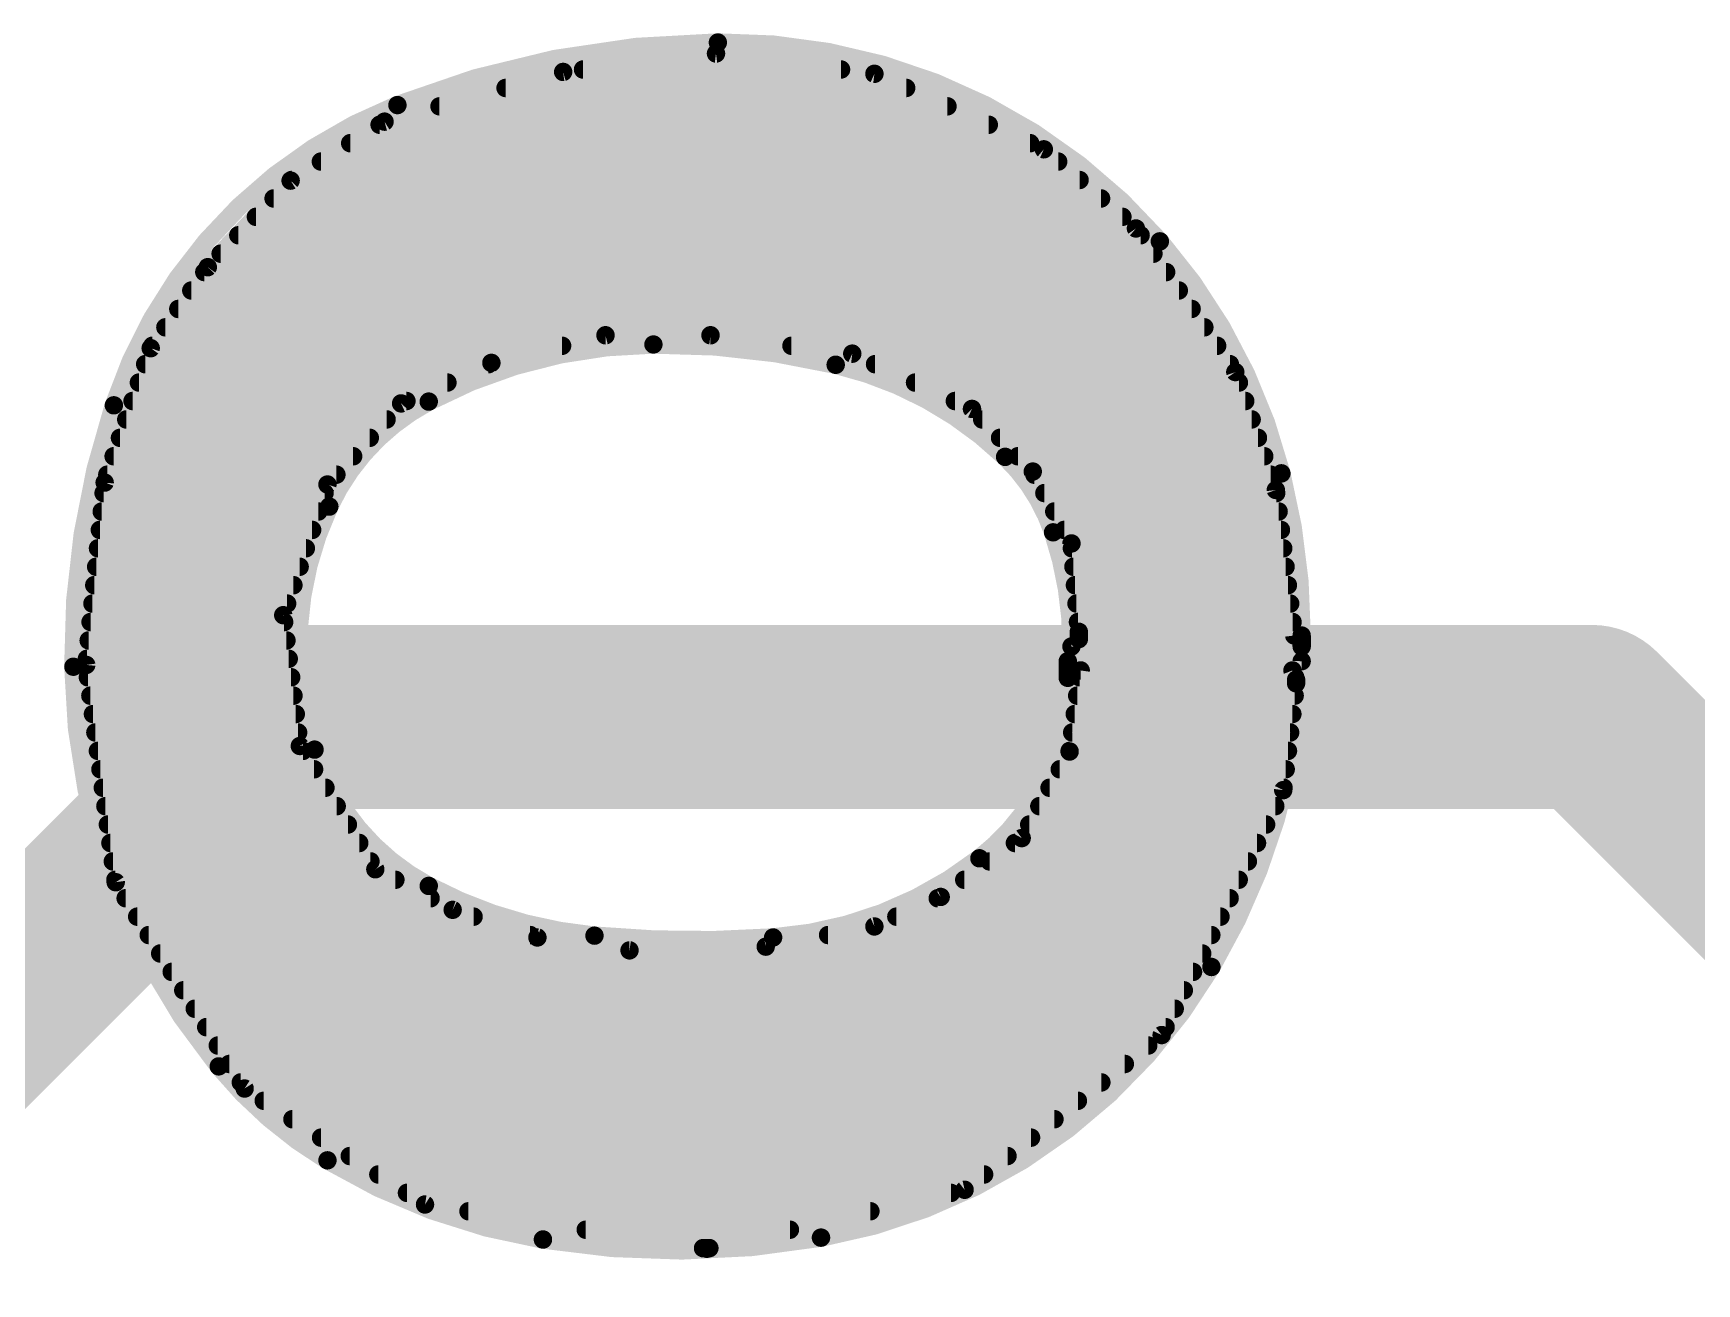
# Model space of a CAD drawing. Extents: x -0.1 to 15.4, y -0.1 to 24.3.
# Drawn here: x 6.45 to 8.745, y 18.518 to 20.243 of the extents above; entities that cross this region are included whole.
import ezdxf

# ---------------------------------------------------------------- set-up
doc = ezdxf.new("R2010")
doc.units = 0
doc.layers.add('1', color=12, linetype='CONTINUOUS')
doc.layers.add('22', color=40, linetype='CONTINUOUS')

msp = doc.modelspace()

# ---------------------------------------------------------------- linework, layer by layer
at = {"layer": '1', "const_width": 0.254}
for points in [[(5.715, 18.215), (6.8, 19.3)], [(6.8, 19.3), (8.6, 19.3)], [(8.6, 19.3), (10.16, 17.74)]]:
    msp.add_lwpolyline(points, dxfattribs=at)
at = {"layer": '1', "const_width": 0.127}
for points in [[(6.8, 19.3635, 1), (6.8, 19.2365)], [(6.8449, 19.2551, 1), (6.7551, 19.3449)], [(8.6449, 19.3449, 1), (8.5551, 19.2551)], [(8.6, 19.2365, 1), (8.6, 19.3635)]]:
    msp.add_lwpolyline(points, format="xyb", dxfattribs=at)
at = {"layer": '22'}
for points, const_width in [([(7.3945, 20.2303, 0.092), (6.9525, 20.144)], 0.0254), ([(8.0041, 19.956, 0.2195), (7.3945, 20.2303)], 0.0254), ([(7.3944, 20.2366, 1), (7.3946, 20.224)], 0.0127), ([(7.3946, 20.224, 1), (7.3944, 20.2366)], 0.0127), ([(7.3927, 20.2214, 1), (7.3911, 20.2088)], 0.0127), ([(7.3927, 20.2088, 1), (7.3911, 20.2214)], 0.0127), ([(7.1803, 20.196, 1), (7.1819, 20.1834)], 0.0127), ([(7.1828, 20.1836, 1), (7.1794, 20.1958)], 0.0127), ([(7.2085, 20.1994, 1), (7.2085, 20.1867)], 0.0127), ([(7.5644, 20.1867, 1), (7.5644, 20.1994)], 0.0127), ([(7.613, 20.1929, 1), (7.6078, 20.1813)], 0.0127), ([(7.6096, 20.1808, 1), (7.6112, 20.1934)], 0.0127), ([(7.1017, 20.174, 1), (7.1017, 20.1612)], 0.0127), ([(7.6542, 20.1612, 1), (7.6542, 20.174)], 0.0127), ([(6.9525, 20.144, 0.2224), (6.5614, 19.7299)], 0.0254), ([(6.9502, 20.1499, 1), (6.9548, 20.1381)], 0.0127), ([(6.9548, 20.1381, 1), (6.9502, 20.1499)], 0.0127), ([(7.0105, 20.1486, 1), (7.0105, 20.1359)], 0.0127), ([(7.7112, 20.1359, 1), (7.7112, 20.1486)], 0.0127), ([(6.9279, 20.1232, 1), (6.9279, 20.1105)], 0.0127), ([(6.933, 20.1272, 1), (6.9364, 20.115)], 0.0127), ([(6.9381, 20.1157, 1), (6.9313, 20.1265)], 0.0127), ([(7.7682, 20.1105, 1), (7.7682, 20.1232)], 0.0127), ([(6.8874, 20.0978, 1), (6.8874, 20.085)], 0.0127), ([(7.8252, 20.085, 1), (7.8252, 20.0978)], 0.0127), ([(6.8469, 20.0724, 1), (6.8469, 20.0597)], 0.0127), ([(7.8482, 20.0878, 1), (7.84, 20.0782)], 0.0127), ([(7.8415, 20.0772, 1), (7.8467, 20.0888)], 0.0127), ([(7.8639, 20.0597, 1), (7.8639, 20.0724)], 0.0127), ([(6.8065, 20.047, 1), (6.8065, 20.0343)], 0.0127), ([(7.8934, 20.0343, 1), (7.8934, 20.047)], 0.0127), ([(6.8018, 20.0452, 1), (6.8086, 20.0344)], 0.0127), ([(6.8098, 20.0354, 1), (6.8006, 20.0442)], 0.0127), ([(6.7817, 20.0216, 1), (6.7817, 20.0088)], 0.0127), ([(7.923, 20.0088, 1), (7.923, 20.0216)], 0.0127), ([(6.7573, 19.9962, 1), (6.7573, 19.9835)], 0.0127), ([(7.9525, 19.9835, 1), (7.9525, 19.9962)], 0.0127), ([(7.9763, 19.9774, 1), (7.9659, 19.9702)], 0.0127), ([(7.967, 19.969, 1), (7.9752, 19.9786)], 0.0127), ([(6.733, 19.9708, 1), (6.733, 19.9581)], 0.0127), ([(7.9776, 19.9581, 1), (7.9776, 19.9708)], 0.0127), ([(8.1717, 19.636, 0.1172), (8.0041, 19.956)], 0.0254), ([(8.0089, 19.9602, 1), (7.9993, 19.9518)], 0.0127), ([(7.9993, 19.9518, 1), (8.0089, 19.9602)], 0.0127), ([(6.7087, 19.9454, 1), (6.7087, 19.9326)], 0.0127), ([(7.9952, 19.9326, 1), (7.9952, 19.9454)], 0.0127), ([(6.6861, 19.92, 1), (6.6861, 19.9073)], 0.0127), ([(6.6863, 19.9248, 1), (6.6955, 19.916)], 0.0127), ([(6.6961, 19.9167, 1), (6.6857, 19.9241)], 0.0127), ([(8.0128, 19.9073, 1), (8.0128, 19.92)], 0.0127), ([(6.6682, 19.8946, 1), (6.6682, 19.8819)], 0.0127), ([(8.0303, 19.8819, 1), (8.0303, 19.8946)], 0.0127), ([(6.6503, 19.8692, 1), (6.6503, 19.8564)], 0.0127), ([(8.0479, 19.8564, 1), (8.0479, 19.8692)], 0.0127), ([(6.6324, 19.8438, 1), (6.6324, 19.8311)], 0.0127), ([(8.0655, 19.8311, 1), (8.0655, 19.8438)], 0.0127), ([(6.6145, 19.8184, 1), (6.6145, 19.8056)], 0.0127), ([(7.3056, 19.8138, 0.1204), (6.9957, 19.735)], 0.0254), ([(7.1796, 19.8056, 1), (7.1796, 19.8184)], 0.0127), ([(7.2395, 19.8329, 1), (7.2395, 19.8201)], 0.0127), ([(7.241, 19.8203, 1), (7.238, 19.8327)], 0.0127), ([(7.557, 19.7858, 0.0602), (7.3056, 19.8138)], 0.0254), ([(7.3055, 19.8201, 1), (7.3057, 19.8075)], 0.0127), ([(7.3057, 19.8075, 1), (7.3055, 19.8201)], 0.0127), ([(7.3851, 19.8328, 1), (7.3835, 19.8202)], 0.0127), ([(7.3843, 19.8201, 1), (7.3843, 19.8329)], 0.0127), ([(7.496, 19.8184, 1), (7.496, 19.8056)], 0.0127), ([(8.0831, 19.8056, 1), (8.0831, 19.8184)], 0.0127), ([(6.607, 19.8124, 1), (6.6174, 19.805)], 0.0127), ([(6.6182, 19.8066, 1), (6.6062, 19.8108)], 0.0127), ([(7.0806, 19.7946, 1), (7.0836, 19.7822)], 0.0127), ([(7.0847, 19.7826, 1), (7.0795, 19.7942)], 0.0127), ([(7.5826, 19.8069, 1), (7.5772, 19.7953)], 0.0127), ([(7.5791, 19.7948, 1), (7.5807, 19.8074)], 0.0127), ([(6.6046, 19.793, 1), (6.6046, 19.7802)], 0.0127), ([(7.0781, 19.7802, 1), (7.0781, 19.793)], 0.0127), ([(7.7907, 19.6588, 0.1342), (7.557, 19.7858)], 0.0254), ([(7.5585, 19.792, 1), (7.5555, 19.7796)], 0.0127), ([(7.5555, 19.7796, 1), (7.5585, 19.792)], 0.0127), ([(7.6113, 19.793, 1), (7.6113, 19.7802)], 0.0127), ([(8.1007, 19.7802, 1), (8.1007, 19.793)], 0.0127), ([(8.1142, 19.7778, 1), (8.1022, 19.7736)], 0.0127), ([(8.103, 19.7721, 1), (8.1134, 19.7793)], 0.0127), ([(6.5959, 19.7676, 1), (6.5959, 19.7549)], 0.0127), ([(7.0215, 19.7549, 1), (7.0215, 19.7676)], 0.0127), ([(7.6664, 19.7676, 1), (7.6664, 19.7549)], 0.0127), ([(8.1132, 19.7549, 1), (8.1132, 19.7676)], 0.0127), ([(6.5614, 19.7299, 0.083), (6.5055, 19.3693)], 0.0254), ([(6.5554, 19.7319, 1), (6.5674, 19.7279)], 0.0127), ([(6.5674, 19.7279, 1), (6.5554, 19.7319)], 0.0127), ([(6.5872, 19.7422, 1), (6.5872, 19.7294)], 0.0127), ([(6.9957, 19.735, 0.1633), (6.8585, 19.5902)], 0.0254), ([(6.955, 19.7383, 1), (6.9602, 19.7267)], 0.0127), ([(6.9623, 19.7282, 1), (6.9529, 19.7368)], 0.0127), ([(6.9649, 19.7294, 1), (6.9649, 19.7422)], 0.0127), ([(6.9927, 19.7406, 1), (6.9987, 19.7294)], 0.0127), ([(6.9987, 19.7294, 1), (6.9927, 19.7406)], 0.0127), ([(7.7214, 19.7422, 1), (7.7214, 19.7294)], 0.0127), ([(7.7496, 19.7293, 1), (7.7404, 19.7205)], 0.0127), ([(7.7423, 19.7191, 1), (7.7477, 19.7307)], 0.0127), ([(8.1219, 19.7294, 1), (8.1219, 19.7422)], 0.0127), ([(6.5785, 19.7168, 1), (6.5785, 19.704)], 0.0127), ([(6.9375, 19.704, 1), (6.9375, 19.7168)], 0.0127), ([(7.7591, 19.7168, 1), (7.7591, 19.704)], 0.0127), ([(8.1307, 19.704, 1), (8.1307, 19.7168)], 0.0127), ([(6.5698, 19.6914, 1), (6.5698, 19.6787)], 0.0127), ([(6.9144, 19.6787, 1), (6.9144, 19.6914)], 0.0127), ([(7.7837, 19.6914, 1), (7.7837, 19.6787)], 0.0127), ([(8.1394, 19.6787, 1), (8.1394, 19.6914)], 0.0127), ([(6.5611, 19.666, 1), (6.5611, 19.6532)], 0.0127), ([(6.8914, 19.6532, 1), (6.8914, 19.666)], 0.0127), ([(7.8568, 19.5547, 0.1209), (7.7907, 19.6588)], 0.0254), ([(7.7951, 19.6634, 1), (7.7863, 19.6542)], 0.0127), ([(7.7863, 19.6542, 1), (7.7951, 19.6634)], 0.0127), ([(7.8083, 19.666, 1), (7.8083, 19.6532)], 0.0127), ([(8.1481, 19.6532, 1), (8.1481, 19.666)], 0.0127), ([(6.5524, 19.6406, 1), (6.5524, 19.6278)], 0.0127), ([(6.8683, 19.6278, 1), (6.8683, 19.6406)], 0.0127), ([(7.8344, 19.6415, 1), (7.8232, 19.6355)], 0.0127), ([(7.8242, 19.6341, 1), (7.8334, 19.6429)], 0.0127), ([(7.8311, 19.6406, 1), (7.8311, 19.6278)], 0.0127), ([(8.1568, 19.6278, 1), (8.1568, 19.6406)], 0.0127), ([(8.1779, 19.6376, 1), (8.1655, 19.6344)], 0.0127), ([(8.1997, 19.4124, 0.0624), (8.1717, 19.636)], 0.0254), ([(8.1655, 19.6344, 1), (8.1779, 19.6376)], 0.0127), ([(6.5472, 19.6152, 1), (6.5472, 19.6025)], 0.0127), ([(6.555, 19.6227, 1), (6.5424, 19.6239)], 0.0127), ([(6.5427, 19.6254, 1), (6.5547, 19.6212)], 0.0127), ([(6.8513, 19.625, 1), (6.8607, 19.6164)], 0.0127), ([(6.862, 19.6187, 1), (6.85, 19.6227)], 0.0127), ([(6.852, 19.6025, 1), (6.852, 19.6152)], 0.0127), ([(7.8448, 19.6152, 1), (7.8448, 19.6025)], 0.0127), ([(8.1704, 19.6139, 1), (8.1578, 19.6123)], 0.0127), ([(8.1581, 19.611, 1), (8.1701, 19.6152)], 0.0127), ([(8.1646, 19.6025, 1), (8.1646, 19.6152)], 0.0127), ([(6.5447, 19.5898, 1), (6.5447, 19.577)], 0.0127), ([(6.8585, 19.5902, 0.1897), (6.8382, 19.255)], 0.0254), ([(6.8434, 19.577, 1), (6.8434, 19.5898)], 0.0127), ([(6.8527, 19.5929, 1), (6.8643, 19.5875)], 0.0127), ([(6.8643, 19.5875, 1), (6.8527, 19.5929)], 0.0127), ([(7.8585, 19.5898, 1), (7.8585, 19.577)], 0.0127), ([(8.1679, 19.577, 1), (8.1679, 19.5898)], 0.0127), ([(6.5421, 19.5644, 1), (6.5421, 19.5516)], 0.0127), ([(6.8348, 19.5516, 1), (6.8348, 19.5644)], 0.0127), ([(7.8822, 19.3972, 0.0828), (7.8568, 19.5547)], 0.0254), ([(7.8628, 19.5567, 1), (7.8508, 19.5527)], 0.0127), ([(7.8508, 19.5527, 1), (7.8628, 19.5567)], 0.0127), ([(7.8722, 19.5644, 1), (7.8722, 19.5516)], 0.0127), ([(7.8885, 19.5399, 1), (7.8759, 19.5389)], 0.0127), ([(7.8766, 19.5364, 1), (7.8878, 19.5424)], 0.0127), ([(8.1711, 19.5516, 1), (8.1711, 19.5644)], 0.0127), ([(6.5395, 19.539, 1), (6.5395, 19.5263)], 0.0127), ([(6.8262, 19.5263, 1), (6.8262, 19.539)], 0.0127), ([(7.8828, 19.539, 1), (7.8828, 19.5263)], 0.0127), ([(8.1743, 19.5263, 1), (8.1743, 19.539)], 0.0127), ([(6.537, 19.5136, 1), (6.537, 19.5008)], 0.0127), ([(6.8176, 19.5008, 1), (6.8176, 19.5136)], 0.0127), ([(7.8849, 19.5136, 1), (7.8849, 19.5008)], 0.0127), ([(8.1775, 19.5008, 1), (8.1775, 19.5136)], 0.0127), ([(6.5344, 19.4882, 1), (6.5344, 19.4754)], 0.0127), ([(6.809, 19.4754, 1), (6.809, 19.4882)], 0.0127), ([(7.887, 19.4882, 1), (7.887, 19.4754)], 0.0127), ([(8.1807, 19.4754, 1), (8.1807, 19.4882)], 0.0127), ([(6.5318, 19.4628, 1), (6.5318, 19.4501)], 0.0127), ([(6.8004, 19.4501, 1), (6.8004, 19.4628)], 0.0127), ([(7.8891, 19.4628, 1), (7.8891, 19.4501)], 0.0127), ([(8.1839, 19.4501, 1), (8.1839, 19.4628)], 0.0127), ([(6.5293, 19.4374, 1), (6.5293, 19.4246)], 0.0127), ([(6.8013, 19.4412, 1), (6.7887, 19.4396)], 0.0127), ([(6.789, 19.4424, 1), (6.801, 19.4384)], 0.0127), ([(6.7962, 19.4246, 1), (6.7962, 19.4374)], 0.0127), ([(7.8912, 19.4374, 1), (7.8912, 19.4246)], 0.0127), ([(8.1871, 19.4246, 1), (8.1871, 19.4374)], 0.0127), ([(6.5267, 19.412, 1), (6.5267, 19.3992)], 0.0127), ([(6.7994, 19.3992, 1), (6.7994, 19.412)], 0.0127), ([(7.886, 19.417, 1), (7.8986, 19.418)], 0.0127), ([(7.8922, 19.4137, 1), (7.8924, 19.4011)], 0.0127), ([(7.8987, 19.4175, 1), (7.886, 19.4175)], 0.0127), ([(7.886, 19.4074, 1), (7.8987, 19.4074)], 0.0127), ([(8.1832, 19.4116, 1), (8.1958, 19.4132)], 0.0127), ([(8.1896, 19.4061, 1), (8.1894, 19.4187)], 0.0127), ([(8.206, 19.4124, 1), (8.1934, 19.4124)], 0.0127), ([(8.1934, 19.4124, 1), (8.206, 19.4124)], 0.0127), ([(6.5242, 19.3866, 1), (6.5242, 19.3739)], 0.0127), ([(6.8026, 19.3739, 1), (6.8026, 19.3866)], 0.0127), ([(7.8771, 19.3833, 1), (7.8771, 19.3706)], 0.0127), ([(7.8835, 19.3769, 1), (7.8708, 19.3769)], 0.0127), ([(7.8822, 19.4036, 1), (7.8822, 19.3909)], 0.0127), ([(7.8759, 19.3972, 1), (7.8885, 19.3972)], 0.0127), ([(8.0752, 18.9552, 0.1246), (8.1997, 19.3769)], 0.0254), ([(8.1934, 19.3972, 1), (8.206, 19.3972)], 0.0127), ([(8.206, 19.3767, 1), (8.1934, 19.3771)], 0.0127), ([(8.1997, 19.3909, 1), (8.1997, 19.4036)], 0.0127), ([(8.1997, 19.3706, 1), (8.1997, 19.3833)], 0.0127), ([(6.5055, 19.3693, 0.1703), (6.7061, 18.8181)], 0.0254), ([(6.5118, 19.3694, 1), (6.4992, 19.3692)], 0.0127), ([(6.4992, 19.3692, 1), (6.5118, 19.3694)], 0.0127), ([(6.5296, 19.3727, 1), (6.517, 19.3709)], 0.0127), ([(6.517, 19.3724, 1), (6.5296, 19.3712)], 0.0127), ([(6.5256, 19.3612, 1), (6.5256, 19.3484)], 0.0127), ([(6.8059, 19.3484, 1), (6.8059, 19.3612)], 0.0127), ([(7.7552, 19.1051, 0.2316), (7.8771, 19.354)], 0.0254), ([(7.8834, 19.354, 1), (7.8708, 19.354)], 0.0127), ([(7.8936, 19.3612, 1), (7.8936, 19.3484)], 0.0127), ([(7.8949, 19.3706, 1), (7.8949, 19.3578)], 0.0127), ([(7.9012, 19.3633, 1), (7.8886, 19.3651)], 0.0127), ([(8.1929, 19.3665, 1), (8.1811, 19.3619)], 0.0127), ([(8.187, 19.3578, 1), (8.187, 19.3706)], 0.0127), ([(8.1907, 19.3484, 1), (8.1907, 19.3612)], 0.0127), ([(6.529, 19.3358, 1), (6.529, 19.323)], 0.0127), ([(6.8091, 19.323, 1), (6.8091, 19.3358)], 0.0127), ([(7.8708, 19.354, 1), (7.8835, 19.354)], 0.0127), ([(7.8901, 19.3358, 1), (7.8901, 19.323)], 0.0127), ([(8.1983, 19.3515, 1), (8.1857, 19.3515)], 0.0127), ([(8.1983, 19.3456, 1), (8.1857, 19.3472)], 0.0127), ([(8.1857, 19.3464, 1), (8.1983, 19.3464)], 0.0127), ([(8.1861, 19.3492, 1), (8.1979, 19.3538)], 0.0127), ([(8.19, 19.323, 1), (8.19, 19.3358)], 0.0127), ([(6.5325, 19.3104, 1), (6.5325, 19.2977)], 0.0127), ([(6.8123, 19.2977, 1), (6.8123, 19.3104)], 0.0127), ([(7.8867, 19.3104, 1), (7.8867, 19.2977)], 0.0127), ([(8.1869, 19.2977, 1), (8.1869, 19.3104)], 0.0127), ([(6.5359, 19.285, 1), (6.5359, 19.2722)], 0.0127), ([(6.8155, 19.2722, 1), (6.8155, 19.285)], 0.0127), ([(7.8832, 19.285, 1), (7.8832, 19.2722)], 0.0127), ([(8.1838, 19.2722, 1), (8.1838, 19.285)], 0.0127), ([(6.5394, 19.2596, 1), (6.5394, 19.2468)], 0.0127), ([(6.8233, 19.2633, 1), (6.8125, 19.2567)], 0.0127), ([(6.8116, 19.2592, 1), (6.8242, 19.2608)], 0.0127), ([(6.8221, 19.2468, 1), (6.8221, 19.2596)], 0.0127), ([(6.8382, 19.255, 0.1942), (6.9957, 19.067)], 0.0254), ([(6.8442, 19.257, 1), (6.8322, 19.253)], 0.0127), ([(6.8322, 19.253, 1), (6.8442, 19.257)], 0.0127), ([(7.8733, 19.2533, 1), (7.8859, 19.2515)], 0.0127), ([(7.8797, 19.2596, 1), (7.8797, 19.2468)], 0.0127), ([(7.8852, 19.2493, 1), (7.874, 19.2555)], 0.0127), ([(8.1808, 19.2468, 1), (8.1808, 19.2596)], 0.0127), ([(6.5428, 19.2342, 1), (6.5428, 19.2215)], 0.0127), ([(6.8376, 19.2215, 1), (6.8376, 19.2342)], 0.0127), ([(7.866, 19.2342, 1), (7.866, 19.2215)], 0.0127), ([(8.1777, 19.2215, 1), (8.1777, 19.2342)], 0.0127), ([(6.5462, 19.2088, 1), (6.5462, 19.196)], 0.0127), ([(6.8532, 19.196, 1), (6.8532, 19.2088)], 0.0127), ([(7.852, 19.2088, 1), (7.852, 19.196)], 0.0127), ([(8.168, 19.1999, 1), (8.1806, 19.1983)], 0.0127), ([(8.18, 19.1963, 1), (8.1686, 19.2019)], 0.0127), ([(8.1747, 19.196, 1), (8.1747, 19.2088)], 0.0127), ([(6.5497, 19.1834, 1), (6.5497, 19.1706)], 0.0127), ([(6.8687, 19.1706, 1), (6.8687, 19.1834)], 0.0127), ([(7.8379, 19.1834, 1), (7.8379, 19.1706)], 0.0127), ([(8.1633, 19.1706, 1), (8.1633, 19.1834)], 0.0127), ([(6.5531, 19.158, 1), (6.5531, 19.1453)], 0.0127), ([(6.8842, 19.1453, 1), (6.8842, 19.158)], 0.0127), ([(7.8239, 19.158, 1), (7.8239, 19.1453)], 0.0127), ([(8.1507, 19.1453, 1), (8.1507, 19.158)], 0.0127), ([(6.5566, 19.1326, 1), (6.5566, 19.1198)], 0.0127), ([(6.8998, 19.1198, 1), (6.8998, 19.1326)], 0.0127), ([(7.8042, 19.1326, 1), (7.8042, 19.1198)], 0.0127), ([(7.808, 19.1361, 1), (7.8192, 19.1299)], 0.0127), ([(7.8173, 19.1279, 1), (7.8099, 19.1381)], 0.0127), ([(8.1381, 19.1198, 1), (8.1381, 19.1326)], 0.0127), ([(6.56, 19.1072, 1), (6.56, 19.0944)], 0.0127), ([(6.9153, 19.0944, 1), (6.9153, 19.1072)], 0.0127), ([(7.4707, 18.9959, 0.1478), (7.7552, 19.1051)], 0.0254), ([(7.7513, 19.1101, 1), (7.7591, 19.1001)], 0.0127), ([(7.7591, 19.1001, 1), (7.7513, 19.1101)], 0.0127), ([(7.7693, 19.1072, 1), (7.7693, 19.0944)], 0.0127), ([(8.1255, 19.0944, 1), (8.1255, 19.1072)], 0.0127), ([(6.9249, 19.0955, 1), (6.9191, 19.0843)], 0.0127), ([(6.9166, 19.0866, 1), (6.9274, 19.0932)], 0.0127), ([(6.5635, 19.0818, 1), (6.5635, 19.0691)], 0.0127), ([(6.5693, 19.0755, 1), (6.5585, 19.0687)], 0.0127), ([(6.5576, 19.0712, 1), (6.5702, 19.073)], 0.0127), ([(6.9497, 19.0691, 1), (6.9497, 19.0818)], 0.0127), ([(6.9957, 19.067, 0.0995), (7.2243, 18.9984)], 0.0254), ([(6.9987, 19.0726, 1), (6.9927, 19.0614)], 0.0127), ([(6.9927, 19.0614, 1), (6.9987, 19.0726)], 0.0127), ([(7.7343, 19.0818, 1), (7.7343, 19.0691)], 0.0127), ([(8.1129, 19.0691, 1), (8.1129, 19.0818)], 0.0127), ([(6.5777, 19.0564, 1), (6.5777, 19.0436)], 0.0127), ([(6.9982, 19.0436, 1), (6.9982, 19.0564)], 0.0127), ([(7.0307, 19.04, 1), (7.0267, 19.028)], 0.0127), ([(7.0258, 19.0284, 1), (7.0316, 19.0396)], 0.0127), ([(7.6978, 19.0564, 1), (7.6978, 19.0436)], 0.0127), ([(7.6981, 19.0569, 1), (7.7055, 19.0467)], 0.0127), ([(7.7044, 19.046, 1), (7.6992, 19.0576)], 0.0127), ([(8.1003, 19.0436, 1), (8.1003, 19.0564)], 0.0127), ([(6.5936, 19.031, 1), (6.5936, 19.0182)], 0.0127), ([(7.0575, 19.0182, 1), (7.0575, 19.031)], 0.0127), ([(7.6078, 19.0169, 1), (7.613, 19.0053)], 0.0127), ([(7.6116, 19.0049, 1), (7.6092, 19.0173)], 0.0127), ([(7.6407, 19.031, 1), (7.6407, 19.0182)], 0.0127), ([(8.0877, 19.0182, 1), (8.0877, 19.031)], 0.0127), ([(6.6095, 19.0056, 1), (6.6095, 18.9929)], 0.0127), ([(7.1355, 18.9929, 1), (7.1355, 19.0056)], 0.0127), ([(7.1465, 19.0022, 1), (7.1447, 18.9896)], 0.0127), ([(7.1436, 18.9899, 1), (7.1476, 19.0019)], 0.0127), ([(7.2243, 18.9984, 0.0416), (7.4707, 18.9959)], 0.0254), ([(7.2249, 19.0047, 1), (7.2237, 18.9921)], 0.0127), ([(7.2237, 18.9921, 1), (7.2249, 19.0047)], 0.0127), ([(7.4702, 19.0022, 1), (7.4712, 18.9896)], 0.0127), ([(7.4712, 18.9896, 1), (7.4702, 19.0022)], 0.0127), ([(7.5465, 19.0056, 1), (7.5465, 18.9929)], 0.0127), ([(8.0751, 18.9929, 1), (8.0751, 19.0056)], 0.0127), ([(6.6253, 18.9802, 1), (6.6253, 18.9674)], 0.0127), ([(7.2724, 18.9844, 1), (7.2728, 18.9718)], 0.0127), ([(7.2717, 18.9718, 1), (7.2735, 18.9844)], 0.0127), ([(7.4593, 18.9894, 1), (7.4617, 18.977)], 0.0127), ([(7.4607, 18.9769, 1), (7.4603, 18.9895)], 0.0127), ([(8.0625, 18.9674, 1), (8.0625, 18.9802)], 0.0127), ([(6.6412, 18.9548, 1), (6.6412, 18.942)], 0.0127), ([(7.5367, 18.5819, 0.2183), (8.0752, 18.9552)], 0.0254), ([(8.0498, 18.942, 1), (8.0498, 18.9548)], 0.0127), ([(8.0697, 18.9584, 1), (8.0807, 18.952)], 0.0127), ([(8.0807, 18.952, 1), (8.0697, 18.9584)], 0.0127), ([(6.6571, 18.9294, 1), (6.6571, 18.9167)], 0.0127), ([(8.0372, 18.9167, 1), (8.0372, 18.9294)], 0.0127), ([(6.673, 18.904, 1), (6.673, 18.8912)], 0.0127), ([(8.0246, 18.8912, 1), (8.0246, 18.904)], 0.0127), ([(6.6888, 18.8786, 1), (6.6888, 18.8658)], 0.0127), ([(8.012, 18.8658, 1), (8.012, 18.8786)], 0.0127), ([(8.0009, 18.8641, 1), (8.0123, 18.8585)], 0.0127), ([(8.0105, 18.8563, 1), (8.0027, 18.8663)], 0.0127), ([(6.7047, 18.8532, 1), (6.7047, 18.8405)], 0.0127), ([(7.9881, 18.8405, 1), (7.9881, 18.8532)], 0.0127), ([(6.7061, 18.8181, 0.0859), (6.856, 18.6885)], 0.0254), ([(6.711, 18.8221, 1), (6.7012, 18.8141)], 0.0127), ([(6.7012, 18.8141, 1), (6.711, 18.8221)], 0.0127), ([(6.7206, 18.8278, 1), (6.7206, 18.815)], 0.0127), ([(7.9558, 18.815, 1), (7.9558, 18.8278)], 0.0127), ([(6.7365, 18.8024, 1), (6.7365, 18.7896)], 0.0127), ([(6.7451, 18.7929, 1), (6.7383, 18.7823)], 0.0127), ([(6.7363, 18.7842, 1), (6.7471, 18.791)], 0.0127), ([(7.9234, 18.7896, 1), (7.9234, 18.8024)], 0.0127), ([(6.7681, 18.777, 1), (6.7681, 18.7643)], 0.0127), ([(7.8911, 18.7643, 1), (7.8911, 18.777)], 0.0127), ([(6.8077, 18.7516, 1), (6.8077, 18.7388)], 0.0127), ([(7.8587, 18.7388, 1), (7.8587, 18.7516)], 0.0127), ([(6.8472, 18.7262, 1), (6.8472, 18.7134)], 0.0127), ([(7.8264, 18.7134, 1), (7.8264, 18.7262)], 0.0127), ([(6.856, 18.6885, 0.0949), (7.1532, 18.5793)], 0.0254), ([(6.8593, 18.6939, 1), (6.8527, 18.6831)], 0.0127), ([(6.8527, 18.6831, 1), (6.8593, 18.6939)], 0.0127), ([(6.8867, 18.7008, 1), (6.8867, 18.6881)], 0.0127), ([(7.794, 18.6881, 1), (7.794, 18.7008)], 0.0127), ([(6.9262, 18.6754, 1), (6.9262, 18.6626)], 0.0127), ([(7.7617, 18.6626, 1), (7.7617, 18.6754)], 0.0127), ([(6.9657, 18.65, 1), (6.9657, 18.6372)], 0.0127), ([(7.716, 18.6372, 1), (7.716, 18.65)], 0.0127), ([(7.7309, 18.6529, 1), (7.7387, 18.6429)], 0.0127), ([(7.7362, 18.6417, 1), (7.7334, 18.6541)], 0.0127), ([(6.9916, 18.6339, 1), (6.9896, 18.6213)], 0.0127), ([(6.9872, 18.6223, 1), (6.994, 18.6329)], 0.0127), ([(7.0505, 18.6246, 1), (7.0505, 18.6119)], 0.0127), ([(7.6049, 18.6119, 1), (7.6049, 18.6246)], 0.0127), ([(7.1532, 18.5793, 0.0851), (7.5367, 18.5819)], 0.0254), ([(7.1542, 18.5856, 1), (7.1522, 18.573)], 0.0127), ([(7.1522, 18.573, 1), (7.1542, 18.5856)], 0.0127), ([(7.2123, 18.5992, 1), (7.2123, 18.5864)], 0.0127), ([(7.4938, 18.5864, 1), (7.4938, 18.5992)], 0.0127), ([(7.5356, 18.5882, 1), (7.5378, 18.5756)], 0.0127), ([(7.5378, 18.5756, 1), (7.5356, 18.5882)], 0.0127), ([(7.3741, 18.5738, 1), (7.3741, 18.561)], 0.0127), ([(7.3778, 18.5728, 1), (7.3806, 18.5604)], 0.0127), ([(7.3782, 18.5603, 1), (7.3802, 18.5729)], 0.0127), ([(7.3827, 18.561, 1), (7.3827, 18.5738)], 0.0127)]:
    msp.add_lwpolyline(points, format="xyb", dxfattribs=dict(at, const_width=const_width))
at = {"layer": '22', "const_width": 0.0254}
for points in [[(7.3919, 20.2151), (7.1811, 20.1897)], [(7.6104, 20.1871), (7.3919, 20.2151)], [(7.1811, 20.1897), (6.9347, 20.1211)], [(7.2085, 20.193), (7.5644, 20.193)], [(7.8441, 20.083), (7.6104, 20.1871)], [(7.1017, 20.1676), (7.6542, 20.1676)], [(7.0105, 20.1422), (7.7112, 20.1422)], [(6.9347, 20.1211), (6.8052, 20.0398)], [(6.9279, 20.1168), (7.7682, 20.1168)], [(6.8874, 20.0914), (7.8252, 20.0914)], [(6.8469, 20.066), (7.8639, 20.066)], [(7.9711, 19.9738), (7.8441, 20.083)], [(6.8065, 20.0406), (7.8934, 20.0406)], [(6.8052, 20.0398), (6.6909, 19.9204)], [(6.7817, 20.0152), (7.923, 20.0152)], [(6.7573, 19.9898), (7.9525, 19.9898)], [(8.1082, 19.7757), (7.9711, 19.9738)], [(6.733, 19.9644), (7.9776, 19.9644)], [(6.7087, 19.939), (7.9952, 19.939)], [(6.6909, 19.9204), (6.6122, 19.8087)], [(6.6861, 19.9136), (8.0128, 19.9136)], [(6.6682, 19.8882), (8.0303, 19.8882)], [(6.6503, 19.8628), (8.0479, 19.8628)], [(6.6324, 19.8374), (8.0655, 19.8374)], [(6.6145, 19.812), (7.1796, 19.812)], [(7.0821, 19.7884), (7.2395, 19.8265)], [(7.2395, 19.8265), (7.3843, 19.8265)], [(7.3843, 19.8265), (7.5799, 19.8011)], [(7.496, 19.812), (8.0831, 19.812)], [(6.6122, 19.8087), (6.5487, 19.6233)], [(6.9576, 19.7325), (7.0821, 19.7884)], [(7.5799, 19.8011), (7.745, 19.7249)], [(6.6046, 19.7866), (7.0781, 19.7866)], [(7.6113, 19.7866), (8.1007, 19.7866)], [(8.1641, 19.6131), (8.1082, 19.7757)], [(6.5959, 19.7612), (7.0215, 19.7612)], [(7.6664, 19.7612), (8.1132, 19.7612)], [(6.5872, 19.7358), (6.9649, 19.7358)], [(6.856, 19.6207), (6.9576, 19.7325)], [(7.7214, 19.7358), (8.1219, 19.7358)], [(7.745, 19.7249), (7.8288, 19.6385)], [(6.5785, 19.7104), (6.9375, 19.7104)], [(7.7591, 19.7104), (8.1307, 19.7104)], [(6.5698, 19.685), (6.9144, 19.685)], [(7.7837, 19.685), (8.1394, 19.685)], [(6.5611, 19.6596), (6.8914, 19.6596)], [(7.8083, 19.6596), (8.1481, 19.6596)], [(6.5524, 19.6342), (6.8683, 19.6342)], [(7.8288, 19.6385), (7.8822, 19.5394)], [(7.8311, 19.6342), (8.1568, 19.6342)], [(6.5487, 19.6233), (6.5233, 19.3718)], [(6.5472, 19.6088), (6.852, 19.6088)], [(6.795, 19.4404), (6.856, 19.6207)], [(7.8448, 19.6088), (8.1646, 19.6088)], [(8.1895, 19.4124), (8.1641, 19.6131)], [(6.5447, 19.5834), (6.8434, 19.5834)], [(7.8585, 19.5834), (8.1679, 19.5834)], [(6.5421, 19.558), (6.8348, 19.558)], [(7.8722, 19.558), (8.1711, 19.558)], [(7.8822, 19.5394), (7.8923, 19.4175)], [(6.5395, 19.5326), (6.8262, 19.5326)], [(7.8828, 19.5326), (8.1743, 19.5326)], [(6.537, 19.5072), (6.8176, 19.5072)], [(7.8849, 19.5072), (8.1775, 19.5072)], [(6.5344, 19.4818), (6.809, 19.4818)], [(7.887, 19.4818), (8.1807, 19.4818)], [(6.5318, 19.4564), (6.8004, 19.4564)], [(7.8891, 19.4564), (8.1839, 19.4564)], [(6.5293, 19.431), (6.7962, 19.431)], [(6.8179, 19.26), (6.795, 19.4404)], [(7.8912, 19.431), (8.1871, 19.431)], [(6.5267, 19.4056), (6.7994, 19.4056)], [(7.8923, 19.4175), (7.8923, 19.4074)], [(7.8923, 19.4074), (8.1895, 19.4124)], [(8.1997, 19.3972), (8.1997, 19.4124)], [(6.5242, 19.3802), (6.8026, 19.3802)], [(8.1997, 19.3769), (7.8771, 19.3769)], [(7.8771, 19.3769), (7.8771, 19.354)], [(7.8822, 19.3972), (8.1997, 19.3972)], [(6.5233, 19.3718), (6.5639, 19.0721)], [(6.5256, 19.3548), (6.8059, 19.3548)], [(7.8949, 19.3642), (7.8796, 19.2524)], [(7.8936, 19.3548), (8.1907, 19.3548)], [(8.187, 19.3642), (7.8949, 19.3642)], [(8.192, 19.3515), (8.187, 19.3642)], [(6.529, 19.3294), (6.8091, 19.3294)], [(7.8901, 19.3294), (8.19, 19.3294)], [(8.1743, 19.1991), (8.192, 19.3464)], [(8.192, 19.3464), (8.192, 19.3515)], [(6.5325, 19.304), (6.8123, 19.304)], [(7.8867, 19.304), (8.1869, 19.304)], [(6.5359, 19.2786), (6.8155, 19.2786)], [(7.8832, 19.2786), (8.1838, 19.2786)], [(6.5394, 19.2532), (6.8221, 19.2532)], [(6.922, 19.0899), (6.8179, 19.26)], [(7.8796, 19.2524), (7.8136, 19.133)], [(7.8797, 19.2532), (8.1808, 19.2532)], [(6.5428, 19.2278), (6.8376, 19.2278)], [(7.866, 19.2278), (8.1777, 19.2278)], [(6.5462, 19.2024), (6.8532, 19.2024)], [(7.852, 19.2024), (8.1747, 19.2024)], [(8.0066, 18.8613), (8.1743, 19.1991)], [(6.5497, 19.177), (6.8687, 19.177)], [(7.8379, 19.177), (8.1633, 19.177)], [(6.5531, 19.1516), (6.8842, 19.1516)], [(7.8239, 19.1516), (8.1507, 19.1516)], [(6.5566, 19.1262), (6.8998, 19.1262)], [(7.8136, 19.133), (7.7018, 19.0518)], [(7.8042, 19.1262), (8.1381, 19.1262)], [(6.56, 19.1008), (6.9153, 19.1008)], [(7.7693, 19.1008), (8.1255, 19.1008)], [(7.0287, 19.034), (6.922, 19.0899)], [(6.5635, 19.0754), (6.9497, 19.0754)], [(6.5639, 19.0721), (6.7417, 18.7876)], [(7.7343, 19.0754), (8.1129, 19.0754)], [(6.5777, 19.05), (6.9982, 19.05)], [(7.1456, 18.9959), (7.0287, 19.034)], [(7.7018, 19.0518), (7.6104, 19.0111)], [(7.6978, 19.05), (8.1003, 19.05)], [(6.5936, 19.0246), (7.0575, 19.0246)], [(7.6104, 19.0111), (7.4605, 18.9832)], [(7.6407, 19.0246), (8.0877, 19.0246)], [(6.6095, 18.9992), (7.1355, 18.9992)], [(7.2726, 18.9781), (7.1456, 18.9959)], [(7.5465, 18.9992), (8.0751, 18.9992)], [(6.6253, 18.9738), (8.0625, 18.9738)], [(7.4605, 18.9832), (7.2726, 18.9781)], [(6.6412, 18.9484), (8.0498, 18.9484)], [(6.6571, 18.923), (8.0372, 18.923)], [(6.673, 18.8976), (8.0246, 18.8976)], [(6.6888, 18.8722), (8.012, 18.8722)], [(7.7348, 18.6479), (8.0066, 18.8613)], [(6.7047, 18.8468), (7.9881, 18.8468)], [(6.7206, 18.8214), (7.9558, 18.8214)], [(6.7365, 18.796), (7.9234, 18.796)], [(6.7417, 18.7876), (6.9906, 18.6276)], [(6.7681, 18.7706), (7.8911, 18.7706)], [(6.8077, 18.7452), (7.8587, 18.7452)], [(6.8472, 18.7198), (7.8264, 18.7198)], [(6.8867, 18.6944), (7.794, 18.6944)], [(6.9262, 18.669), (7.7617, 18.669)], [(6.9657, 18.6436), (7.716, 18.6436)], [(7.3792, 18.5666), (7.7348, 18.6479)], [(6.9906, 18.6276), (7.3792, 18.5666)], [(7.0505, 18.6182), (7.6049, 18.6182)], [(7.2123, 18.5928), (7.4938, 18.5928)], [(7.3741, 18.5674), (7.3827, 18.5674)]]:
    msp.add_lwpolyline(points, dxfattribs=at)

doc.saveas('drawing.dxf')
